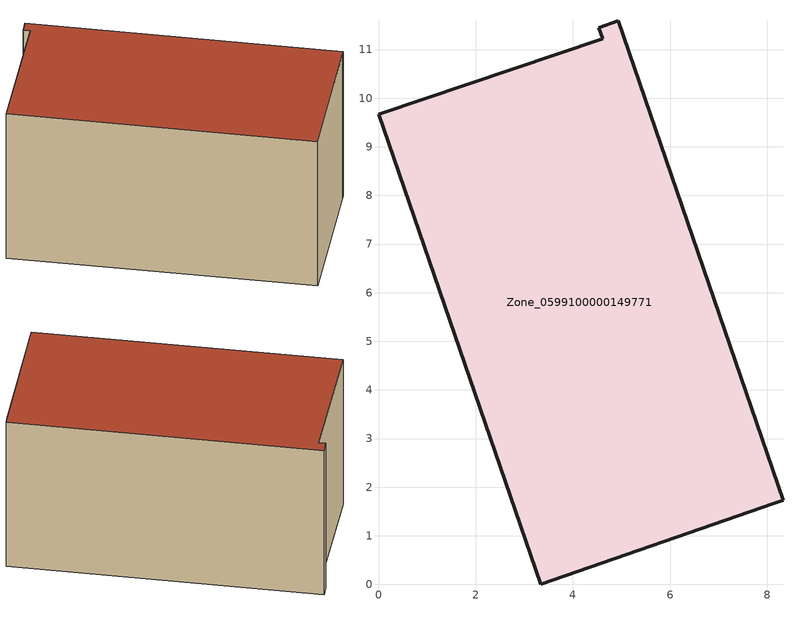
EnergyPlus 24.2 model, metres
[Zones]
Zone_0599100000149771
 floor ground (C_G): 3.34,0 0,9.67 4.61,11.23 4.53,11.45 4.93,11.6 8.32,1.74 8.13,1.67 z0
 wall outside (C_F): 8.32,1.74 4.93,11.6 4.53,11.45 4.61,11.23 0,9.67 3.34,0 8.13,1.67 8.32,1.74 z0:5.64
 roof outside (C_R): 3.34,0 8.13,1.67 8.32,1.74 4.93,11.6 4.53,11.45 4.61,11.23 0,9.67 z5.64
[BUILDING]
Pand.0599100000149771: North Axis=0; Terrain=City; Loads Convergence Tolerance Value=0.04; Temperature Convergence Tolerance Value=0.4; Solar Distribution=FullExterior; Maximum Number of Warmup Days=25; Minimum Number of Warmup Days=1
[Site:Location]
Rotterdam.The.Hague.AP_ZH_NLD Design_Conditions: Latitude=51.96; Longitude=4.45; Time Zone=1; Elevation=-4.5
[SITE:GROUNDTEMPERATURE:BUILDINGSURFACE]
18, 18, 18, 18, 18, 18, 18, 18, 18, 18, 18, 18
[MATERIAL] Thermal Absorptance=0.9; Solar Absorptance=0.7; Visible Absorptance=0.7
Name | Roughness | Thickness | Conductivity | Density | Specific Heat
G.TC.1946-1964 | MediumSmooth | 0.15 | 1 | 540 | 1210
F.TC.1946-1964 | Rough | 0.3 | 0.857143 | 1920 | 840
R.TC.1946-1964 | MediumRough | 0.2 | 0.235294 | 1500 | 1000
[CONSTRUCTION]
C_G: G.TC.1946-1964
C_F: F.TC.1946-1964
C_R: R.TC.1946-1964
[ZONE]
Zone_0599100000149771: Type=1; Multiplier=1; Ceiling Height=Autocalculate; Volume=Autocalculate; Floor Area=autocalculate; Part of Total Floor Area=Yes
[ZONEINFILTRATION:DESIGNFLOWRATE]
Infil_Zone_0599100000149771: Zone or ZoneList or Space or SpaceList=Zone_0599100000149771; Schedule=AlwaysOn; Design Flow Rate Calculation Method=Flow/Area; Flow Rate per Floor Area=0.003; Constant Term Coefficient=1; Temperature Term Coefficient=0; Velocity Term Coefficient=0; Velocity Squared Term Coefficient=0
[HVACTEMPLATE:ZONE:IDEALLOADSAIRSYSTEM]
Zone_0599100000149771: Maximum Heating Supply Air Temperature=50; Minimum Cooling Supply Air Temperature=13; Maximum Heating Supply Air Humidity Ratio=0.0156; Minimum Cooling Supply Air Humidity Ratio=0.0077; Heating Limit=NoLimit; Cooling Limit=NoLimit; Dehumidification Control Type=ConstantSensibleHeatRatio; Cooling Sensible Heat Ratio=0.7; Dehumidification Setpoint=60; Humidification Control Type=None; Humidification Setpoint=30; Outdoor Air Method=None; Outdoor Air Flow Rate per Person=0.00944; Outdoor Air Flow Rate per Zone Floor Area=0; Outdoor Air Flow Rate per Zone=0; Demand Controlled Ventilation Type=None; Outdoor Air Economizer Type=NoEconomizer; Heat Recovery Type=None; Sensible Heat Recovery Effectiveness=0.7; Latent Heat Recovery Effectiveness=0.65
[ZONECONTROL:THERMOSTAT]
ThermostatControl_Zone_0599100000149771: Zone or ZoneList=Zone_0599100000149771; Control Type Schedule=DualSetpointControlType; Control 1=Thermostat_Zone_0599100000149771; Temperature Difference Between Cutout And Setpoint=0
[THERMOSTATSETPOINT:DUALSETPOINT]
Thermostat_Zone_0599100000149771: Heating Setpoint Temperature Schedule=HeatingSetpoint_Zone_0599100000149771; Cooling Setpoint Temperature Schedule=CoolingSetpoint_Zone_0599100000149771
[SCHEDULE:COMPACT]
HeatingSetpoint_Zone_0599100000149771: Through: 12/31, For: AllDays, Until: 24:00, 21
CoolingSetpoint_Zone_0599100000149771: Through: 12/31, For: AllDays, Until: 24:00, 24
DualSetpointControlType: Through: 12/31, For: AllDays, Until: 24:00, 4
AlwaysOn: Through: 12/31, For: AllDays, Until: 24:00, 1
